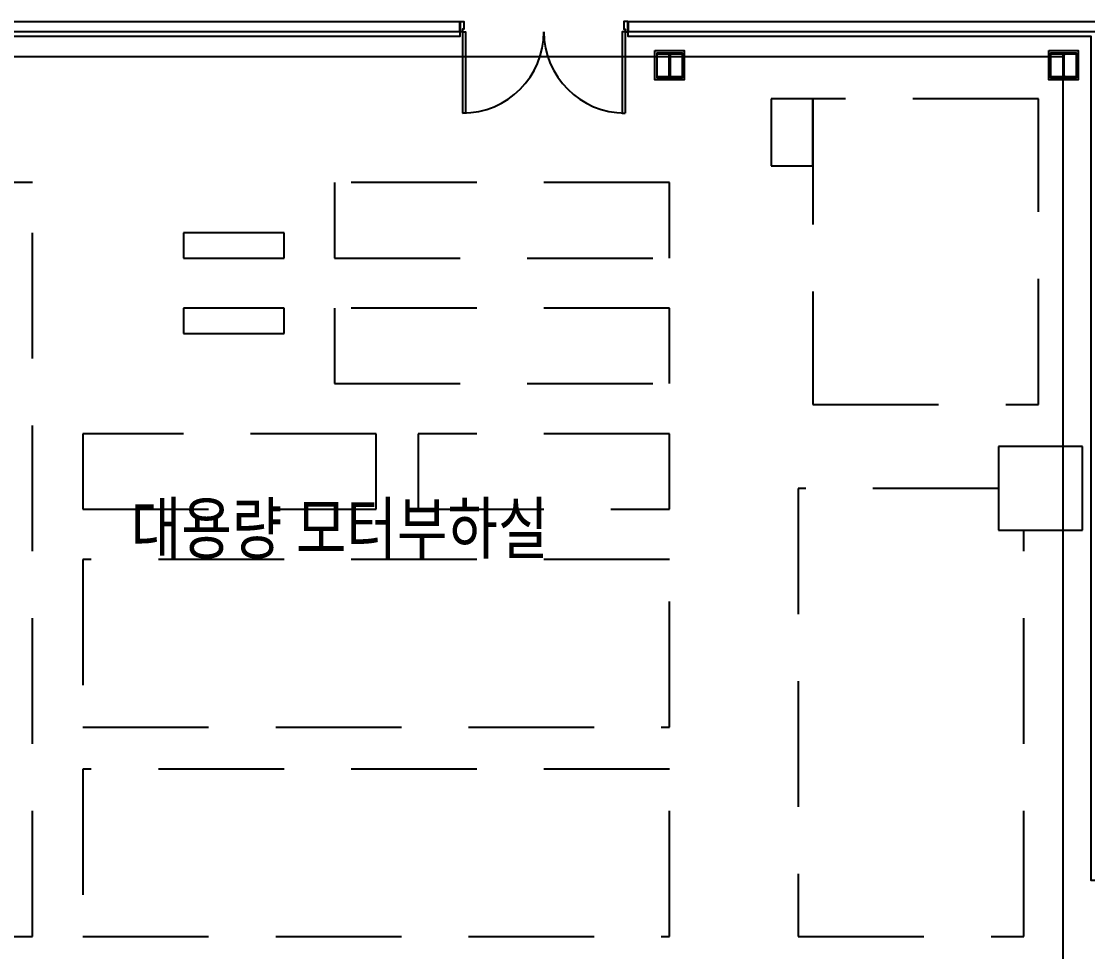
# Model space of a CAD drawing. Header units: millimetres. Extents: x 0 to 420500, y 0 to 297000.
# Drawn here: x 126969 to 139692, y 209830 to 220935 of the extents above; entities that cross this region are included whole.
import ezdxf
from ezdxf.enums import TextEntityAlignment as Align

# ---------------------------------------------------------------- set-up
doc = ezdxf.new("R2010")
doc.units = ezdxf.units.MM
doc.header["$LTSCALE"] = 500
doc.linetypes.add('HID', pattern=[2.3, 1.5, -0.8])
doc.layers.add('BACK', color=8, linetype='Continuous')
doc.styles.add('스타일1', font='')
doc.styles.get('스타일1').set_extended_font_data('Malgun Gothic')

# ---------------------------------------------------------------- blocks, each defined once
blk = doc.blocks.new('D-2000')
at = {"layer": 'BACK'}
for p, q in [((30, 210), (30, 1180)), ((1970, 210), (1970, 1180))]:
    blk.add_line(p, q, dxfattribs=at)
for points in [[(30, 210), (65, 210), (65, 1180), (30, 1180)], [(1970, 210), (1935, 210), (1935, 1180), (1970, 1180)], [(0, 85), (45, 85), (45, 85), (45, 85), (45, 180), (30, 180), (30, 210), (0, 210), (0, 85)], [(2000, 85), (1955, 85), (1955, 85), (1955, 85), (1955, 180), (1970, 180), (1970, 210), (2000, 210), (2000, 85)]]:
    blk.add_lwpolyline(points, dxfattribs=at)
for centre, start, end in [((30, 210), 0, 90), ((1970, 210), 90, 180)]:
    blk.add_arc(centre, 970, start, end, dxfattribs=at)
blk = doc.blocks.new('지상1층 장비')
at = {"layer": 'BACK', "linetype": 'HID', "ltscale": 2}
for points in [[(54710, 54600), (55210, 54600), (55210, 55400), (54710, 55400)], [(55210, 51750), (57900, 51750), (57900, 55400), (55210, 55400)], [(44400, 45400), (45900, 45400), (45900, 54400), (44400, 54400)], [(49500, 53500), (53500, 53500), (53500, 54400), (49500, 54400)], [(47700, 53500), (48900, 53500), (48900, 53800), (47700, 53800)], [(47700, 52600), (48900, 52600), (48900, 52900), (47700, 52900)], [(49500, 52000), (53500, 52000), (53500, 52900), (49500, 52900)], [(46500, 50500), (50000, 50500), (50000, 51400), (46500, 51400)], [(50500, 50500), (53500, 50500), (53500, 51400), (50500, 51400)], [(57425, 50250), (58425, 50250), (58425, 51250), (57425, 51250)], [(46500, 47900), (53500, 47900), (53500, 49900), (46500, 49900)], [(46500, 45400), (53500, 45400), (53500, 47400), (46500, 47400)]]:
    blk.add_lwpolyline(points, close=True, dxfattribs=at)
blk.add_lwpolyline([(57425, 50750), (55035, 50750), (55035, 45400), (57725, 45400), (57725, 50250)], dxfattribs=at)
blk = doc.blocks.new('S-SC11A')
at = {"layer": 'BACK'}
for points in [[(-175, 175), (175, 175), (175, -175), (-175, -175)], [(-150, 150), (150, 150), (150, -150), (-150, -150)]]:
    blk.add_lwpolyline(points, close=True, dxfattribs=at)
blk.add_lwpolyline([(-150, -150), (-150, -135), (-23, -135, 0.414214), (-5, -117), (-5, 117, 0.414214), (-23, 135), (-150, 135), (-150, 150), (150, 150), (150, 135), (23, 135, 0.414214), (5, 117), (5, -117, 0.414214), (23, -135), (150, -135), (150, -150)], format="xyb", close=True, dxfattribs=at)

msp = doc.modelspace()

# ---------------------------------------------------------------- linework, layer by layer
at = {"layer": 'BACK'}
for points in [[(122404, 220810), (122404, 220935), (132204, 220935), (132204, 220810), (122404, 220810)], [(122404, 220873), (122408, 220873), (122408, 220814), (132200, 220814), (132200, 220931), (122408, 220931), (122408, 220873), (122404, 220873)], [(134204, 220810), (134204, 220935), (142604, 220935), (142604, 220810), (134204, 220810)], [(134204, 220873), (134208, 220873), (134208, 220814), (142600, 220814), (142600, 220931), (134208, 220931), (134208, 220873), (134204, 220873)], [(122454, 207210), (122454, 220760), (132204, 220760), (132204, 220810)], [(134204, 220810), (134204, 220760), (139729, 220760), (139729, 210685), (142604, 210685), (142604, 210735)]]:
    msp.add_lwpolyline(points, dxfattribs=at)
msp.add_lwpolyline([(139398, 220510), (122904, 220510), (122904, 207879), (139398, 207879)], close=True, dxfattribs=at)

# ---------------------------------------------------------------- block references
for name, p in [('지상1층 장비', (81204, 164610)), ('S-SC11A', (134704, 220410)), ('S-SC11A', (139404, 220410))]:
    msp.add_blockref(name, p, dxfattribs=at)
at = {"layer": 'BACK', "rotation": 180}
msp.add_blockref('D-2000', (134204, 221020), dxfattribs=at)

# ---------------------------------------------------------------- texts
at = {"layer": 'BACK', "style": '스타일1', "width": 0.8}
msp.add_text('대용량 모터부하실', height=600, dxfattribs=at).set_placement((130767, 214883), align=Align.MIDDLE_CENTER)

doc.saveas('drawing.dxf')
